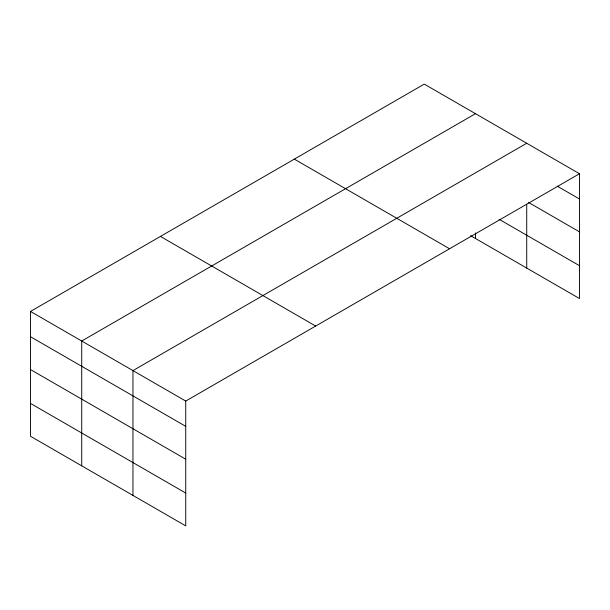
<?xml version="1.0" encoding="UTF-8"?>
<svg xmlns="http://www.w3.org/2000/svg" width="610" height="610" viewBox="0 0 610 610"><rect width="100%" height="100%" fill="white"/><g stroke="black" fill="none" stroke-linecap="round" stroke-linejoin="round"><path stroke-width="0.91" d="M579.5 173.736L424.263 84.111L30.5 311.443L30.5 436.264L185.737 525.889L185.737 401.067L579.5 173.736L579.5 298.557L470.615 235.689M475.495 113.681L81.725 341.02L81.725 465.842M526.72 143.258L132.957 370.598L132.957 495.419M557.235 186.157L579.5 199.012M528.367 202.345L579.5 231.861M499.071 219.272L579.5 265.708M294.325 159.126L449.555 248.758M160.445 236.421L315.675 326.053M30.5 311.443L185.737 401.067M30.5 336.728L185.737 426.352M30.5 369.576L185.737 459.2M30.5 403.416L185.737 493.048M526.72 204.213L526.72 268.08M475.495 232.875L475.495 238.502"/></g></svg>
